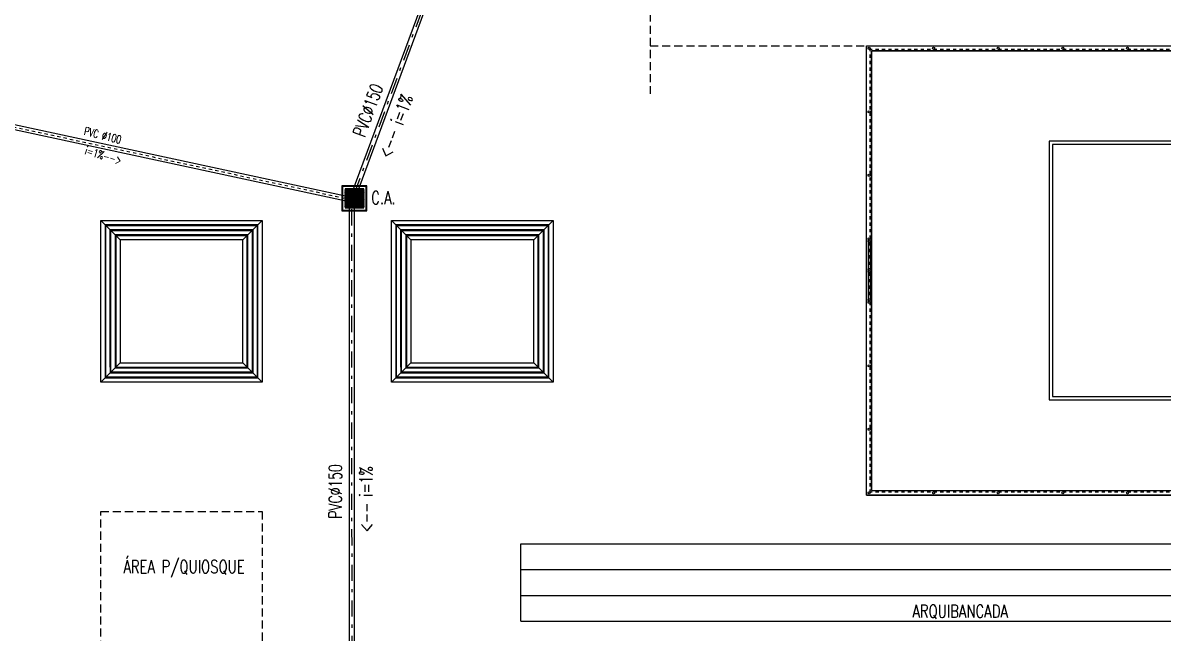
# Model space of a CAD drawing. Header units: inches. Extents: x 542650 to 544515, y 9574150 to 9574595.
# Drawn here: x 542768.4 to 542803.69, y 9574204.53 to 9574223.41 of the extents above; entities that cross this region are included whole.
import ezdxf
from ezdxf.enums import TextEntityAlignment as Align

# ---------------------------------------------------------------- set-up
doc = ezdxf.new("R2010")
doc.units = ezdxf.units.IN
doc.header["$MEASUREMENT"] = 0
for name, pattern in [('ARQ-MEPJ_BAS-PJ1-GERAL-R06$0$TT4', [0.1, 0.05, -0.05]), ('DASHDOT', [1, 0.5, -0.25, 0, -0.25]), ('HIDDEN', [0.375, 0.25, -0.125])]:
    doc.linetypes.add(name, pattern=pattern)
for name, color, linetype in [('EIXO', 8, 'Continuous'), ('I-ARQ', 8, 'Continuous'), ('I-NORMO_ARQ', 8, 'Continuous'), ('I-NORMO_INST', 4, 'Continuous'), ('I-PLUVIAL', 90, 'Continuous')]:
    doc.layers.add(name, color=color, linetype=linetype)
doc.styles.add('125', font='ROMANS.SHX', dxfattribs={"width": 0.7, "height": 0.25})
doc.styles.add('ROMANS', font='romans', dxfattribs={"height": 0.2})

# ---------------------------------------------------------------- blocks, each defined once
blk = doc.blocks.new('CAG')
at = {"color": 2, "ltscale": 0.5}
blk.add_wipeout([(-0.302, 0.302), (-0.302, -0.302), (0.302, -0.302), (0.302, 0.302)], dxfattribs=at)
at = {"ltscale": 0.5}
blk.add_lwpolyline([(-0.4, 0.4), (-0.4, -0.4), (0.4, -0.4), (0.4, 0.4)], close=True, dxfattribs=at)
at = {"color": 8, "ltscale": 0.5}
for points in [[(-0.38, 0.38), (-0.38, -0.38), (0.38, -0.38), (0.38, 0.38)], [(-0.3, 0.3), (-0.3, -0.3), (0.3, -0.3), (0.3, 0.3)], [(-0.3, 0.26875), (0.3, 0.26875), (0.3, 0.25625), (-0.3, 0.25625)], [(-0.3, 0.23125), (0.3, 0.23125), (0.3, 0.21875), (-0.3, 0.21875)], [(-0.3, 0.19375), (0.3, 0.19375), (0.3, 0.18125), (-0.3, 0.18125)], [(-0.3, 0.15625), (0.3, 0.15625), (0.3, 0.14375), (-0.3, 0.14375)], [(-0.3, 0.11875), (0.3, 0.11875), (0.3, 0.10625), (-0.3, 0.10625)], [(-0.3, 0.08125), (0.3, 0.08125), (0.3, 0.06875), (-0.3, 0.06875)], [(-0.3, 0.04375), (0.3, 0.04375), (0.3, 0.03125), (-0.3, 0.03125)], [(-0.3, 0.00625), (0.3, 0.00625), (0.3, -0.00625), (-0.3, -0.00625)], [(-0.3, -0.03125), (0.3, -0.03125), (0.3, -0.04375), (-0.3, -0.04375)], [(-0.3, -0.06875), (0.3, -0.06875), (0.3, -0.08125), (-0.3, -0.08125)], [(-0.3, -0.10625), (0.3, -0.10625), (0.3, -0.11875), (-0.3, -0.11875)], [(-0.3, -0.14375), (0.3, -0.14375), (0.3, -0.15625), (-0.3, -0.15625)], [(-0.3, -0.18125), (0.3, -0.18125), (0.3, -0.19375), (-0.3, -0.19375)], [(-0.3, -0.21875), (0.3, -0.21875), (0.3, -0.23125), (-0.3, -0.23125)], [(-0.3, -0.25625), (0.3, -0.25625), (0.3, -0.26875), (-0.3, -0.26875)]]:
    blk.add_lwpolyline(points, close=True, dxfattribs=at)
blk = doc.blocks.new('*U56')
at = {"color": 2}
blk.add_wipeout([(0.077, 0.021), (3.496, -12.638), (3.342, -12.679), (-0.077, -0.021)], dxfattribs=at)
for p, q in [((0.072, 0.02), (3.491, -12.639)), ((-0.072, -0.02), (3.346, -12.678))]:
    blk.add_line(p, q)
at = {"layer": 'EIXO', "linetype": 'DASHDOT', "ltscale": 0.01}
blk.add_line((0, 0), (3.419, -12.658), dxfattribs=at)
blk = doc.blocks.new('*U129')
at = {"color": 2}
blk.add_wipeout([(-2.385, -5.71), (-0.077, 0.53), (0.072, 0.475), (-2.236, -5.765)], dxfattribs=at)
for p, q in [((-2.38, -5.711), (-0.073, 0.528)), ((-2.24, -5.763), (0.068, 0.476))]:
    blk.add_line(p, q)
at = {"layer": 'EIXO', "linetype": 'DASHDOT'}
blk.add_line((-2.31, -5.737), (-0.003, 0.502), dxfattribs=at)
blk = doc.blocks.new('*U130')
at = {"color": 2}
blk.add_wipeout([(-0.082, -52.864), (-0.082, 0.502), (0.077, 0.502), (0.077, -52.864)], dxfattribs=at)
for p, q in [((-0.077, -52.864), (-0.078, 0.502)), ((0.073, -52.864), (0.072, 0.502))]:
    blk.add_line(p, q)
at = {"layer": 'EIXO', "linetype": 'DASHDOT'}
blk.add_line((-0.002, -52.864), (-0.003, 0.502), dxfattribs=at)

msp = doc.modelspace()

# ---------------------------------------------------------------- linework, layer by layer
at = {"layer": 'I-ARQ', "linetype": 'HIDDEN'}
for p, q in [((542787.816, 9574229.693), (542787.816, 9574221.205)), ((542787.816, 9574222.693), (542794.516, 9574222.693)), ((542770.816, 9574203.293), (542770.816, 9574208.293)), ((542770.816, 9574208.293), (542775.816, 9574208.293)), ((542775.816, 9574208.293), (542775.816, 9574203.293))]:
    msp.add_line(p, q, dxfattribs=at)
at = {"layer": 'I-ARQ'}
for p, q in [((542794.516, 9574222.693), (542821.816, 9574222.693)), ((542794.516, 9574208.793), (542794.516, 9574222.693)), ((542794.516, 9574208.793), (542794.516, 9574222.693)), ((542794.516, 9574222.693), (542821.816, 9574222.693)), ((542794.666, 9574208.943), (542794.666, 9574222.543)), ((542794.666, 9574222.543), (542821.666, 9574222.543)), ((542794.666, 9574222.543), (542794.666, 9574208.943)), ((542821.666, 9574222.543), (542794.666, 9574222.543)), ((542816.166, 9574219.743), (542800.166, 9574219.743)), ((542800.166, 9574219.743), (542800.166, 9574211.743)), ((542816.066, 9574219.643), (542800.266, 9574219.643)), ((542800.266, 9574219.643), (542800.266, 9574211.843)), ((542794.56, 9574216.649), (542794.56, 9574215.775)), ((542794.622, 9574216.649), (542794.622, 9574215.775)), ((542794.56, 9574215.712), (542794.56, 9574214.838)), ((542794.622, 9574215.712), (542794.622, 9574214.838)), ((542800.166, 9574211.743), (542816.166, 9574211.743)), ((542800.266, 9574211.843), (542816.066, 9574211.843)), ((542794.666, 9574208.943), (542821.666, 9574208.943)), ((542794.666, 9574208.943), (542821.666, 9574208.943)), ((542794.516, 9574208.793), (542821.816, 9574208.793)), ((542821.816, 9574208.793), (542794.516, 9574208.793)), ((542783.816, 9574204.893), (542783.816, 9574207.293)), ((542783.816, 9574207.293), (542807.266, 9574207.293)), ((542783.816, 9574206.493), (542807.266, 9574206.493)), ((542783.816, 9574205.693), (542807.266, 9574205.693)), ((542783.816, 9574204.893), (542783.816, 9574204.893)), ((542783.816, 9574204.893), (542807.266, 9574204.893))]:
    msp.add_line(p, q, dxfattribs=at)
at = {"layer": 'I-ARQ', "linetype": 'ARQ-MEPJ_BAS-PJ1-GERAL-R06$0$TT4'}
for p, q in [((542794.591, 9574222.587), (542821.741, 9574222.587)), ((542794.622, 9574216.726), (542794.622, 9574222.618)), ((542794.591, 9574216.617), (542794.591, 9574215.806)), ((542794.591, 9574215.681), (542794.591, 9574214.869)), ((542794.622, 9574208.868), (542794.622, 9574214.736)), ((542794.591, 9574208.9), (542821.741, 9574208.9))]:
    msp.add_line(p, q, dxfattribs=at)
at = {"layer": 'I-ARQ', "ltscale": 10}
for p, q in [((542770.951, 9574217.158), (542770.816, 9574217.293)), ((542770.816, 9574212.293), (542770.816, 9574217.293)), ((542770.816, 9574217.293), (542775.816, 9574217.293)), ((542775.371, 9574217.293), (542775.506, 9574217.293)), ((542775.526, 9574217.293), (542775.661, 9574217.293)), ((542775.681, 9574217.158), (542775.816, 9574217.293)), ((542775.681, 9574217.293), (542775.816, 9574217.293)), ((542775.816, 9574217.293), (542775.816, 9574217.158)), ((542775.816, 9574217.293), (542775.816, 9574212.293)), ((542779.951, 9574217.158), (542779.816, 9574217.293)), ((542779.816, 9574212.293), (542779.816, 9574217.293)), ((542779.816, 9574217.293), (542784.816, 9574217.293)), ((542784.371, 9574217.293), (542784.506, 9574217.293)), ((542784.526, 9574217.293), (542784.661, 9574217.293)), ((542784.681, 9574217.158), (542784.816, 9574217.293)), ((542784.681, 9574217.293), (542784.816, 9574217.293)), ((542784.816, 9574217.293), (542784.816, 9574217.158)), ((542784.816, 9574217.293), (542784.816, 9574212.293)), ((542775.681, 9574217.158), (542770.951, 9574217.158)), ((542770.951, 9574217.158), (542770.951, 9574212.428)), ((542771.106, 9574217.003), (542770.971, 9574217.138)), ((542770.971, 9574212.448), (542770.971, 9574217.138)), ((542770.971, 9574217.138), (542775.661, 9574217.138)), ((542771.106, 9574212.758), (542771.106, 9574217.003)), ((542771.106, 9574217.003), (542775.351, 9574217.003)), ((542775.526, 9574217.003), (542771.106, 9574217.003)), ((542771.106, 9574217.003), (542771.106, 9574212.583)), ((542771.261, 9574216.848), (542771.126, 9574216.983)), ((542771.126, 9574212.603), (542771.126, 9574216.983)), ((542771.126, 9574216.983), (542775.506, 9574216.983)), ((542775.371, 9574216.848), (542775.506, 9574216.983)), ((542775.391, 9574217.003), (542775.526, 9574217.003)), ((542775.506, 9574216.983), (542775.506, 9574212.603)), ((542775.526, 9574217.003), (542775.661, 9574217.138)), ((542775.526, 9574212.583), (542775.526, 9574217.003)), ((542775.526, 9574217.003), (542775.526, 9574212.583)), ((542775.661, 9574217.138), (542775.661, 9574212.448)), ((542775.681, 9574212.428), (542775.681, 9574217.158)), ((542784.681, 9574217.158), (542779.951, 9574217.158)), ((542779.951, 9574217.158), (542779.951, 9574212.428)), ((542780.106, 9574217.003), (542779.971, 9574217.138)), ((542779.971, 9574212.448), (542779.971, 9574217.138)), ((542779.971, 9574217.138), (542784.661, 9574217.138)), ((542780.106, 9574212.758), (542780.106, 9574217.003)), ((542780.106, 9574217.003), (542784.351, 9574217.003)), ((542784.526, 9574217.003), (542780.106, 9574217.003)), ((542780.106, 9574217.003), (542780.106, 9574212.583)), ((542780.261, 9574216.848), (542780.126, 9574216.983)), ((542780.126, 9574212.603), (542780.126, 9574216.983)), ((542780.126, 9574216.983), (542784.506, 9574216.983)), ((542784.371, 9574216.848), (542784.506, 9574216.983)), ((542784.391, 9574217.003), (542784.526, 9574217.003)), ((542784.506, 9574216.983), (542784.506, 9574212.603)), ((542784.526, 9574217.003), (542784.661, 9574217.138)), ((542784.526, 9574212.583), (542784.526, 9574217.003)), ((542784.526, 9574217.003), (542784.526, 9574212.583)), ((542784.661, 9574217.138), (542784.661, 9574212.448)), ((542784.681, 9574212.428), (542784.681, 9574217.158)), ((542775.371, 9574216.848), (542771.261, 9574216.848)), ((542771.261, 9574216.848), (542771.261, 9574212.738)), ((542771.281, 9574216.828), (542771.416, 9574216.693)), ((542771.281, 9574212.758), (542771.281, 9574216.828)), ((542771.281, 9574216.828), (542775.351, 9574216.828)), ((542775.351, 9574216.828), (542771.281, 9574216.828)), ((542771.281, 9574216.828), (542771.281, 9574212.758)), ((542775.216, 9574216.693), (542771.416, 9574216.693)), ((542771.416, 9574216.693), (542771.416, 9574212.893)), ((542775.351, 9574216.828), (542775.216, 9574216.693)), ((542775.216, 9574212.893), (542775.216, 9574216.693)), ((542775.351, 9574212.758), (542775.351, 9574216.828)), ((542775.371, 9574212.738), (542775.371, 9574216.848)), ((542784.371, 9574216.848), (542780.261, 9574216.848)), ((542780.261, 9574216.848), (542780.261, 9574212.738)), ((542780.281, 9574216.828), (542780.416, 9574216.693)), ((542780.281, 9574212.758), (542780.281, 9574216.828)), ((542780.281, 9574216.828), (542784.351, 9574216.828)), ((542784.351, 9574216.828), (542780.281, 9574216.828)), ((542780.281, 9574216.828), (542780.281, 9574212.758)), ((542784.216, 9574216.693), (542780.416, 9574216.693)), ((542780.416, 9574216.693), (542780.416, 9574212.893)), ((542784.351, 9574216.828), (542784.216, 9574216.693)), ((542784.216, 9574212.893), (542784.216, 9574216.693)), ((542784.351, 9574212.758), (542784.351, 9574216.828)), ((542784.371, 9574212.738), (542784.371, 9574216.848)), ((542770.816, 9574212.758), (542770.816, 9574212.893)), ((542771.261, 9574212.738), (542771.126, 9574212.603)), ((542771.261, 9574212.738), (542775.371, 9574212.738)), ((542771.261, 9574212.738), (542771.261, 9574212.738)), ((542771.281, 9574212.758), (542771.416, 9574212.893)), ((542771.281, 9574212.758), (542775.351, 9574212.758)), ((542771.416, 9574212.893), (542775.216, 9574212.893)), ((542771.416, 9574212.893), (542771.416, 9574212.893)), ((542775.351, 9574212.758), (542775.216, 9574212.893)), ((542775.371, 9574212.738), (542775.506, 9574212.603)), ((542779.816, 9574212.758), (542779.816, 9574212.893)), ((542780.261, 9574212.738), (542780.126, 9574212.603)), ((542780.261, 9574212.738), (542784.371, 9574212.738)), ((542780.261, 9574212.738), (542780.261, 9574212.738)), ((542780.281, 9574212.758), (542780.416, 9574212.893)), ((542780.281, 9574212.758), (542784.351, 9574212.758)), ((542780.416, 9574212.893), (542784.216, 9574212.893)), ((542780.416, 9574212.893), (542780.416, 9574212.893)), ((542784.351, 9574212.758), (542784.216, 9574212.893)), ((542784.371, 9574212.738), (542784.506, 9574212.603)), ((542770.951, 9574212.428), (542770.816, 9574212.293)), ((542770.816, 9574212.293), (542770.816, 9574212.428)), ((542770.951, 9574212.428), (542775.681, 9574212.428)), ((542771.106, 9574212.583), (542770.971, 9574212.448)), ((542775.661, 9574212.448), (542770.971, 9574212.448)), ((542771.106, 9574212.583), (542775.526, 9574212.583)), ((542775.506, 9574212.603), (542771.126, 9574212.603)), ((542771.126, 9574212.603), (542771.126, 9574212.603)), ((542775.526, 9574212.583), (542771.281, 9574212.583)), ((542775.526, 9574212.583), (542775.661, 9574212.448)), ((542775.681, 9574212.428), (542775.816, 9574212.293)), ((542779.951, 9574212.428), (542779.816, 9574212.293)), ((542779.816, 9574212.293), (542779.816, 9574212.428)), ((542779.951, 9574212.428), (542784.681, 9574212.428)), ((542780.106, 9574212.583), (542779.971, 9574212.448)), ((542784.661, 9574212.448), (542779.971, 9574212.448)), ((542780.106, 9574212.583), (542784.526, 9574212.583)), ((542784.506, 9574212.603), (542780.126, 9574212.603)), ((542780.126, 9574212.603), (542780.126, 9574212.603)), ((542784.526, 9574212.583), (542780.281, 9574212.583)), ((542784.526, 9574212.583), (542784.661, 9574212.448)), ((542784.681, 9574212.428), (542784.816, 9574212.293)), ((542770.951, 9574212.293), (542770.816, 9574212.293)), ((542775.816, 9574212.293), (542770.816, 9574212.293)), ((542779.951, 9574212.293), (542779.816, 9574212.293)), ((542784.816, 9574212.293), (542779.816, 9574212.293))]:
    msp.add_line(p, q, dxfattribs=at)
at = {"layer": 'I-ARQ'}
for centre in [(542794.591, 9574222.618), (542796.591, 9574222.618), (542798.591, 9574222.618), (542800.591, 9574222.618), (542802.591, 9574222.618), (542794.591, 9574220.654), (542794.591, 9574218.69), (542794.591, 9574216.726), (542794.591, 9574216.649), (542794.591, 9574215.775), (542794.591, 9574215.712), (542794.591, 9574214.838), (542794.591, 9574214.761), (542794.591, 9574212.797), (542794.591, 9574210.833), (542794.591, 9574208.868), (542796.591, 9574208.868), (542798.591, 9574208.868), (542800.591, 9574208.868), (542802.591, 9574208.868)]:
    msp.add_circle(centre, 0.0312, dxfattribs=at)

# ---------------------------------------------------------------- block references
at = {"layer": 'I-PLUVIAL'}
msp.add_blockref('*U130', (542778.594, 9574217.205), dxfattribs=at)

# ---------------------------------------------------------------- texts
at = {"layer": 'I-NORMO_ARQ', "style": 'ROMANS', "width": 0.75}
for s, p in [('ÁREA P/QUIOSQUE', (542773.392, 9574206.583)), ('ARQUIBANCADA', (542797.41, 9574205.206))]:
    msp.add_text(s, height=0.4, dxfattribs=at).set_placement(p, align=Align.MIDDLE_CENTER)
at = {"layer": 'I-NORMO_INST', "ltscale": 0.05, "style": '125', "width": 0.7}
for s, height, rotation, p in [('PVC Ø100', 0.25, 345.8795, (542770.279, 9574219.947)), (' i=1%%%-->', 0.25, 343.2555, (542770.192, 9574219.384)), ('PVCØ150', 0.4, 90, (542778.276, 9574208.071))]:
    msp.add_text(s, height=height, rotation=rotation, dxfattribs=at).set_placement(p)
at = {"layer": 'I-NORMO_INST', "style": 'ROMANS', "width": 0.75}
msp.add_text('C.A.', height=0.4, dxfattribs=at).set_placement((542779.183, 9574217.796, 0.068))

# ---------------------------------------------------------------- next in the draw order: block references
at = {"layer": 'I-PLUVIAL'}
msp.add_blockref('*U129', (542780.977, 9574223.865), dxfattribs=at)
at = {"layer": 'I-PLUVIAL', "xscale": -1, "rotation": 92.98698433023402}
msp.add_blockref('*U56', (542765.559, 9574220.737), dxfattribs=at)

# ---------------------------------------------------------------- next in the draw order: texts
at = {"layer": 'I-NORMO_INST', "ltscale": 0.05, "style": '125', "width": 0.7}
msp.add_text('<-- i=1%%%', height=0.4, rotation=90, dxfattribs=at).set_placement((542779.228, 9574207.648))

# ---------------------------------------------------------------- next in the draw order: block references
at = {"layer": 'I-PLUVIAL', "xscale": 0.963779528525265, "yscale": 0.9637795422459021, "zscale": 0.963779528525265}
msp.add_blockref('CAG', (542778.667, 9574217.977), dxfattribs=at)

# ---------------------------------------------------------------- next in the draw order: texts
at = {"layer": 'I-NORMO_INST', "ltscale": 0.05, "style": '125', "width": 0.7}
for s, p in [('PVCØ150', (542778.982, 9574219.842)), ('<-- i=1%%%', (542779.778, 9574219.186))]:
    msp.add_text(s, height=0.4, rotation=69.6553, dxfattribs=at).set_placement(p)

doc.saveas('drawing.dxf')
